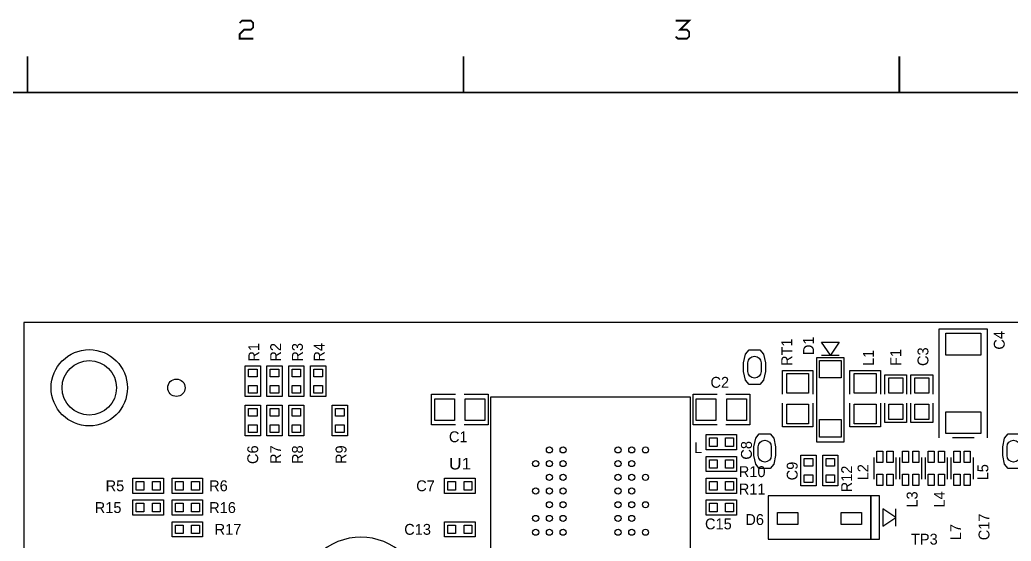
# Model space of a CAD drawing. Extents: x -13981 to 19531, y -9981 to 12034.
# Drawn here: x -10528 to -3706, y 8436 to 12026 of the extents above; entities that cross this region are included whole.
import ezdxf

# ---------------------------------------------------------------- set-up
doc = ezdxf.new("R2010")
doc.units = 0
doc.header["$MEASUREMENT"] = 0
doc.layers.get('0').update_dxf_attribs({"color": 1, "linetype": 'CONTINUOUS'})
doc.layers.add('1', color=3, linetype='CONTINUOUS')

# ---------------------------------------------------------------- blocks, each defined once
blk = doc.blocks.new('FIGURE_CIRCLE')
blk.add_circle((0, 0), 0.5)
blk = doc.blocks.new('FIGURE_SQUARE')
blk.add_lwpolyline([(-0.5, -0.5), (-0.5, 0.5), (0.5, 0.5), (0.5, -0.5)], close=True)
blk = doc.blocks.new('FIGURE_OBLONG')
blk.add_lwpolyline([(-0.5, -0.125), (-0.5, 0.125), (-0.416, 0.375), (-0.25, 0.5), (0.25, 0.5), (0.416, 0.375), (0.5, 0.125), (0.5, -0.125), (0.416, -0.375), (0.25, -0.5), (-0.25, -0.5), (-0.416, -0.375)], close=True)

msp = doc.modelspace()

# ---------------------------------------------------------------- linework, layer by layer
at = {"layer": '1', "const_width": 12}
for points in [[(-9015, 12004), (-8999, 12020), (-8937, 12020), (-8922, 12004), (-8922, 11973), (-8937, 11958), (-8984, 11958), (-9015, 11927), (-9015, 11896), (-8922, 11896)], [(-6015, 11911), (-5999, 11896), (-5937, 11896), (-5922, 11911), (-5922, 11942), (-5937, 11958), (-5984, 11958), (-5922, 12020), (-6015, 12020)], [(-10475, 11775), (-10475, 11525)], [(-7475, 11525), (-7475, 11775)], [(-4475, 11775), (-4475, 11525)], [(-13475, -9475), (-13475, 11525), (19025, 11525)]]:
    msp.add_lwpolyline(points, dxfattribs=at)
at = {"layer": '1'}
for points in [[(-10500, -2658.0002), (2100, -2658.0002), (2100, 9941.9998), (-10500, 9941.9998)], [(-4950, 9716.9998), (-5010, 9806.9998), (-4890, 9806.9998)], [(-5046, 9698.9998), (-5046, 9119.9998), (-4854, 9119.9998), (-4854, 9698.9998)], [(-8977.5, 9431.9998), (-8977.5, 9641.9998), (-8872.5, 9641.9998), (-8872.5, 9431.9998)], [(-8827.5, 9431.9998), (-8827.5, 9641.9998), (-8722.5, 9641.9998), (-8722.5, 9431.9998)], [(-8677.5, 9431.9998), (-8677.5, 9641.9998), (-8572.5, 9641.9998), (-8572.5, 9431.9998)], [(-8527.5, 9431.9998), (-8527.5, 9641.9998), (-8422.5, 9641.9998), (-8422.5, 9431.9998)], [(-5912.01, 9427.6198), (-7287.99, 9427.6198), (-7287.99, 7756.3798), (-5912.01, 7756.3798)], [(-8872.5, 9371.9998), (-8872.5, 9161.9998), (-8977.5, 9161.9998), (-8977.5, 9371.9998)], [(-8827.5, 9161.9998), (-8827.5, 9371.9998), (-8722.5, 9371.9998), (-8722.5, 9161.9998)], [(-8677.5, 9161.9998), (-8677.5, 9371.9998), (-8572.5, 9371.9998), (-8572.5, 9161.9998)], [(-8377.5, 9161.9998), (-8377.5, 9371.9998), (-8272.5, 9371.9998), (-8272.5, 9161.9998)], [(-5805, 9169.4998), (-5595, 9169.4998), (-5595, 9064.4998), (-5805, 9064.4998)], [(-5595, 8914.4998), (-5805, 8914.4998), (-5805, 9019.4998), (-5595, 9019.4998)], [(-5152.5, 8816.9998), (-5152.5, 9026.9998), (-5047.5, 9026.9998), (-5047.5, 8816.9998)], [(-5002.5, 8816.9998), (-5002.5, 9026.9998), (-4897.5, 9026.9998), (-4897.5, 8816.9998)], [(-9540, 8764.4998), (-9750, 8764.4998), (-9750, 8869.4998), (-9540, 8869.4998)], [(-9270, 8764.4998), (-9480, 8764.4998), (-9480, 8869.4998), (-9270, 8869.4998)], [(-7395, 8764.4998), (-7605, 8764.4998), (-7605, 8869.4998), (-7395, 8869.4998)], [(-5805, 8869.4998), (-5595, 8869.4998), (-5595, 8764.4998), (-5805, 8764.4998)], [(-4670.3652, 8748.7054), (-5378.3652, 8748.7054), (-5378.3652, 8448.7054), (-4670.3652, 8448.7054)], [(-4611.8652, 8748.7054), (-4670.3652, 8748.7054), (-4670.3652, 8448.7054), (-4611.8652, 8448.7054)], [(-9540, 8614.4998), (-9750, 8614.4998), (-9750, 8719.4998), (-9540, 8719.4998)], [(-9480, 8719.4998), (-9270, 8719.4998), (-9270, 8614.4998), (-9480, 8614.4998)], [(-5805, 8719.4998), (-5595, 8719.4998), (-5595, 8614.4998), (-5805, 8614.4998)], [(-4499.3652, 8598.7054), (-4589.3652, 8658.7054), (-4589.3652, 8538.7054)], [(-9270, 8464.4998), (-9480, 8464.4998), (-9480, 8569.4998), (-9270, 8569.4998)], [(-7395, 8464.4998), (-7605, 8464.4998), (-7605, 8569.4998), (-7395, 8569.4998)]]:
    msp.add_lwpolyline(points, close=True, dxfattribs=at)
for points in [[(-4200, 9146.9998), (-4200, 9896.9998), (-3870, 9896.9998), (-3870, 9146.9998)], [(-5010, 9716.9998), (-4890, 9716.9998)], [(-5280, 9446.9998), (-5280, 9611.9998), (-5070, 9611.9998)], [(-5070, 9611.9998), (-5070, 9446.9998)], [(-4815, 9446.9998), (-4815, 9611.9998), (-4605, 9611.9998)], [(-4605, 9611.9998), (-4605, 9446.9998)], [(-4575, 9446.9998), (-4575, 9581.9998), (-4425, 9581.9998), (-4425, 9446.9998)], [(-4395, 9446.9998), (-4395, 9581.9998), (-4245, 9581.9998), (-4245, 9446.9998)], [(-7530, 9236.9998), (-7695, 9236.9998), (-7695, 9251.9998), (-7695, 9446.9998), (-7530, 9446.9998)], [(-7470, 9446.9998), (-7305, 9446.9998), (-7305, 9236.9998)], [(-5895, 9446.9998), (-5730, 9446.9998)], [(-5730, 9236.9998), (-5895, 9236.9998), (-5895, 9446.9998)], [(-5670, 9446.9998), (-5505, 9446.9998), (-5505, 9431.9998), (-5505, 9236.9998), (-5670, 9236.9998)], [(-5070, 9386.9998), (-5070, 9221.9998), (-5085, 9221.9998), (-5280, 9221.9998), (-5280, 9386.9998)], [(-4605, 9386.9998), (-4605, 9221.9998), (-4620, 9221.9998), (-4815, 9221.9998), (-4815, 9386.9998)], [(-4425, 9386.9998), (-4425, 9251.9998), (-4575, 9251.9998), (-4575, 9386.9998)], [(-4245, 9386.9998), (-4245, 9251.9998), (-4395, 9251.9998), (-4395, 9386.9998)], [(-7305, 9236.9998), (-7470, 9236.9998)], [(-3960, 9146.9998), (-4110, 9146.9998)], [(-4649.535, 8861.9998), (-4649.535, 9011.9998)], [(-4499.535, 9011.9998), (-4499.535, 8861.9998)], [(-4472.355, 8861.9998), (-4472.355, 9011.9998)], [(-4322.355, 9011.9998), (-4322.355, 8861.9998)], [(-4295.205, 8861.9998), (-4295.205, 9011.9998)], [(-4145.205, 9011.9998), (-4145.205, 8861.9998)], [(-4118.025, 8861.9998), (-4118.025, 9011.9998)], [(-3968.025, 9011.9998), (-3968.025, 8861.9998)], [(-4499.3652, 8538.7054), (-4499.3652, 8658.7054)]]:
    msp.add_lwpolyline(points, dxfattribs=at)
for points in [[(-5517.165, 9603.8488), (-5517.165, 9663.8488, -1), (-5427.165, 9663.8488), (-5427.165, 9603.8488, -1)], [(-5446.299, 9025.1098), (-5446.299, 9085.1098, -1), (-5356.299, 9085.1098), (-5356.299, 9025.1098, -1)], [(-3733.701, 9025.1098), (-3733.701, 9085.1098, -1), (-3643.701, 9085.1098), (-3643.701, 9025.1098, -1)]]:
    msp.add_lwpolyline(points, format="xyb", close=True, dxfattribs=at)
msp.add_lwpolyline([(-7883.7719, 8339.9968, 0.999999), (-8477.997, 7745.7717)], format="xyb", dxfattribs=at)

# ---------------------------------------------------------------- block references
for name, p, xscale, yscale in [('FIGURE_SQUARE', (-4035, 9791.9998), 240, 150), ('FIGURE_CIRCLE', (-10050, 9491.9998), 525, 525), ('FIGURE_OBLONG', (-5472.165, 9633.8488), 150, 240), ('FIGURE_CIRCLE', (-10050, 9491.9998), 375, 375), ('FIGURE_SQUARE', (-8925, 9593.0998), 59.07, 53.16), ('FIGURE_SQUARE', (-8775, 9593.0998), 59.07, 53.16), ('FIGURE_SQUARE', (-8625, 9593.0998), 59.07, 53.16), ('FIGURE_SQUARE', (-8475, 9593.0998), 59.07, 53.16), ('FIGURE_SQUARE', (-4950, 9620.9998), 150, 120), ('FIGURE_CIRCLE', (-9450, 9491.9998), 120, 120), ('FIGURE_SQUARE', (-5175, 9521.9998), 150, 135), ('FIGURE_SQUARE', (-4710, 9521.9998), 150, 135), ('FIGURE_SQUARE', (-4500, 9506.9998), 96, 105), ('FIGURE_SQUARE', (-4320, 9506.9998), 96, 105), ('FIGURE_SQUARE', (-8925, 9480.8998), 59.07, 53.16), ('FIGURE_SQUARE', (-8775, 9480.8998), 59.07, 53.16), ('FIGURE_SQUARE', (-8625, 9480.8998), 59.07, 53.16), ('FIGURE_SQUARE', (-8475, 9480.8998), 59.07, 53.16), ('FIGURE_SQUARE', (-7605, 9341.9998), 135, 150), ('FIGURE_SQUARE', (-7395, 9341.9998), 135, 150), ('FIGURE_SQUARE', (-5805, 9341.9998), 135, 150), ('FIGURE_SQUARE', (-5595, 9341.9998), 135, 150), ('FIGURE_SQUARE', (-8925, 9323.0998), 59.07, 53.16), ('FIGURE_SQUARE', (-8775, 9323.0998), 59.07, 53.16), ('FIGURE_SQUARE', (-8625, 9323.0998), 59.07, 53.16), ('FIGURE_SQUARE', (-8325, 9323.0998), 59.07, 53.16), ('FIGURE_SQUARE', (-5175, 9311.9998), 150, 135), ('FIGURE_SQUARE', (-4710, 9311.9998), 150, 135), ('FIGURE_SQUARE', (-4500, 9326.9998), 96, 105), ('FIGURE_SQUARE', (-4320, 9326.9998), 96, 105), ('FIGURE_SQUARE', (-4035, 9251.9998), 240, 150), ('FIGURE_SQUARE', (-8925, 9210.8998), 59.07, 53.16), ('FIGURE_SQUARE', (-8775, 9210.8998), 59.07, 53.16), ('FIGURE_SQUARE', (-8625, 9210.8998), 59.07, 53.16), ('FIGURE_SQUARE', (-8325, 9210.8998), 59.07, 53.16), ('FIGURE_SQUARE', (-4950, 9212.9998), 150, 120), ('FIGURE_SQUARE', (-5756.1, 9116.9998), 53.16, 59.07), ('FIGURE_SQUARE', (-5643.9, 9116.9998), 53.16, 59.07), ('FIGURE_OBLONG', (-5401.299, 9055.1098), 150, 240), ('FIGURE_OBLONG', (-3688.701, 9055.1098), 150, 240), ('FIGURE_CIRCLE', (-6883.47, 9064.4398), 42, 42), ('FIGURE_CIRCLE', (-6788.97, 9064.4398), 42, 42), ('FIGURE_CIRCLE', (-6411.03, 9064.4398), 42, 42), ('FIGURE_CIRCLE', (-6316.53, 9064.4398), 42, 42), ('FIGURE_CIRCLE', (-6222.06, 9064.4398), 42, 42), ('FIGURE_SQUARE', (-4609.965, 9016.7398), 42, 78), ('FIGURE_SQUARE', (-4539.105, 9016.7398), 42, 78), ('FIGURE_SQUARE', (-4432.785, 9016.7398), 42, 78), ('FIGURE_SQUARE', (-4361.925, 9016.7398), 42, 78), ('FIGURE_SQUARE', (-4255.635, 9016.7398), 42, 78), ('FIGURE_SQUARE', (-4184.775, 9016.7398), 42, 78), ('FIGURE_SQUARE', (-4078.455, 9016.7398), 42, 78), ('FIGURE_SQUARE', (-4007.595, 9016.7398), 42, 78), ('FIGURE_CIRCLE', (-6977.94, 8969.9398), 42, 42), ('FIGURE_CIRCLE', (-6883.47, 8969.9398), 42, 42), ('FIGURE_CIRCLE', (-6788.97, 8969.9398), 42, 42), ('FIGURE_CIRCLE', (-6411.03, 8969.9398), 42, 42), ('FIGURE_CIRCLE', (-6316.53, 8969.9398), 42, 42), ('FIGURE_SQUARE', (-5756.1, 8966.9998), 53.16, 59.07), ('FIGURE_SQUARE', (-5643.9, 8966.9998), 53.16, 59.07), ('FIGURE_SQUARE', (-5100, 8978.0998), 59.07, 53.16), ('FIGURE_SQUARE', (-4950, 8978.0998), 59.07, 53.16), ('FIGURE_CIRCLE', (-6883.47, 8875.4698), 42, 42), ('FIGURE_CIRCLE', (-6788.97, 8875.4698), 42, 42), ('FIGURE_CIRCLE', (-6411.03, 8875.4698), 42, 42), ('FIGURE_CIRCLE', (-6316.53, 8875.4698), 42, 42), ('FIGURE_CIRCLE', (-6222.06, 8875.4698), 42, 42), ('FIGURE_SQUARE', (-5100, 8865.8998), 59.07, 53.16), ('FIGURE_SQUARE', (-4950, 8865.8998), 59.07, 53.16), ('FIGURE_SQUARE', (-4609.965, 8857.2898), 42, 78), ('FIGURE_SQUARE', (-4539.105, 8857.2898), 42, 78), ('FIGURE_SQUARE', (-4432.785, 8857.2898), 42, 78), ('FIGURE_SQUARE', (-4361.925, 8857.2898), 42, 78), ('FIGURE_SQUARE', (-4255.635, 8857.2898), 42, 78), ('FIGURE_SQUARE', (-4184.775, 8857.2898), 42, 78), ('FIGURE_SQUARE', (-4078.455, 8857.2898), 42, 78), ('FIGURE_SQUARE', (-4007.595, 8857.2898), 42, 78), ('FIGURE_SQUARE', (-9701.1, 8816.9998), 53.16, 59.07), ('FIGURE_SQUARE', (-9588.9, 8816.9998), 53.16, 59.07), ('FIGURE_SQUARE', (-9431.1, 8816.9998), 53.16, 59.07), ('FIGURE_SQUARE', (-9318.9, 8816.9998), 53.16, 59.07), ('FIGURE_SQUARE', (-7556.1, 8816.9998), 53.16, 59.07), ('FIGURE_SQUARE', (-7443.9, 8816.9998), 53.16, 59.07), ('FIGURE_CIRCLE', (-6977.94, 8780.9698), 42, 42), ('FIGURE_CIRCLE', (-6883.47, 8780.9698), 42, 42), ('FIGURE_CIRCLE', (-6788.97, 8780.9698), 42, 42), ('FIGURE_CIRCLE', (-6411.03, 8780.9698), 42, 42), ('FIGURE_CIRCLE', (-6316.53, 8780.9698), 42, 42), ('FIGURE_SQUARE', (-5756.1, 8816.9998), 53.16, 59.07), ('FIGURE_SQUARE', (-5643.9, 8816.9998), 53.16, 59.07), ('FIGURE_SQUARE', (-9701.1, 8666.9998), 53.16, 59.07), ('FIGURE_SQUARE', (-9588.9, 8666.9998), 53.16, 59.07), ('FIGURE_SQUARE', (-9431.1, 8666.9998), 53.16, 59.07), ('FIGURE_SQUARE', (-9318.9, 8666.9998), 53.16, 59.07), ('FIGURE_CIRCLE', (-6883.47, 8686.4998), 42, 42), ('FIGURE_CIRCLE', (-6788.97, 8686.4998), 42, 42), ('FIGURE_CIRCLE', (-6411.03, 8686.4998), 42, 42), ('FIGURE_CIRCLE', (-6316.53, 8686.4998), 42, 42), ('FIGURE_CIRCLE', (-6222.06, 8686.4998), 42, 42), ('FIGURE_SQUARE', (-5756.1, 8666.9998), 53.16, 59.07), ('FIGURE_SQUARE', (-5643.9, 8666.9998), 53.16, 59.07), ('FIGURE_CIRCLE', (-6977.94, 8591.9998), 42, 42), ('FIGURE_CIRCLE', (-6883.47, 8591.9998), 42, 42), ('FIGURE_CIRCLE', (-6788.97, 8591.9998), 42, 42), ('FIGURE_CIRCLE', (-6411.03, 8591.9998), 42, 42), ('FIGURE_CIRCLE', (-6316.53, 8591.9998), 42, 42), ('FIGURE_SQUARE', (-5244, 8591.9998), 141, 84), ('FIGURE_SQUARE', (-4806, 8591.9998), 141, 84), ('FIGURE_SQUARE', (-9431.1, 8516.9998), 53.16, 59.07), ('FIGURE_SQUARE', (-9318.9, 8516.9998), 53.16, 59.07), ('FIGURE_SQUARE', (-7556.1, 8516.9998), 53.16, 59.07), ('FIGURE_SQUARE', (-7443.9, 8516.9998), 53.16, 59.07), ('FIGURE_CIRCLE', (-6977.94, 8497.4998), 42, 42), ('FIGURE_CIRCLE', (-6883.47, 8497.4998), 42, 42), ('FIGURE_CIRCLE', (-6788.97, 8497.4998), 42, 42), ('FIGURE_CIRCLE', (-6411.03, 8497.4998), 42, 42), ('FIGURE_CIRCLE', (-6316.53, 8497.4998), 42, 42), ('FIGURE_CIRCLE', (-6222.06, 8497.4998), 42, 42)]:
    msp.add_blockref(name, p, dxfattribs=dict(at, xscale=xscale, yscale=yscale))

# ---------------------------------------------------------------- texts
for s, p in [('RT1', (-5212.5, 9641.9998)), ('D1', (-5062.5, 9716.9998)), ('C4', (-3750, 9754.4998)), ('R1', (-8880, 9671.9998)), ('R2', (-8730, 9671.9998)), ('R3', (-8580, 9671.9998)), ('R4', (-8430, 9671.9998)), ('C3', (-4275, 9641.9998)), ('L1', (-4650, 9641.9998)), ('F1', (-4462.5, 9641.9998)), ('C6', (-8887.5, 8966.9998)), ('R7', (-8730, 8966.9998)), ('R8', (-8580, 8966.9998)), ('R9', (-8280, 8966.9998)), ('C8', (-5490, 8996.9998)), ('C9', (-5175, 8854.4998)), ('R12', (-4800, 8771.9998)), ('L2', (-4687.5, 8854.4998)), ('L5', (-3862.5, 8854.4998)), ('L3', (-4350, 8666.9998)), ('L4', (-4162.5, 8666.9998)), ('C17', (-3855, 8441.9998)), ('L7', (-4050, 8441.9998))]:
    msp.add_text(s, height=75, rotation=90, dxfattribs=at).set_placement(p)
for s, p in [('C2', (-5775, 9491.9998)), ('C1', (-7575, 9116.9998)), ('L', (-5887.5, 9041.9998)), ('R10', (-5580, 8876.9998)), ('R5', (-9937.5, 8779.4998)), ('R6', (-9225, 8779.4998)), ('C7', (-7800, 8779.4998)), ('R11', (-5580, 8756.9998)), ('R15', (-10012.5, 8629.4998)), ('R16', (-9225, 8629.4998)), ('D6', (-5535, 8546.9998)), ('R17', (-9187.5, 8479.4998)), ('C13', (-7882.5, 8479.4998)), ('C15', (-5812.5, 8516.9998)), ('TP3', (-4395, 8411.9998))]:
    msp.add_text(s, height=75, dxfattribs=at).set_placement(p)
at = {"layer": '1', "width": 1.125}
msp.add_text('U1', height=80, dxfattribs=at).set_placement((-7575, 8929.4998))

doc.saveas('drawing.dxf')
